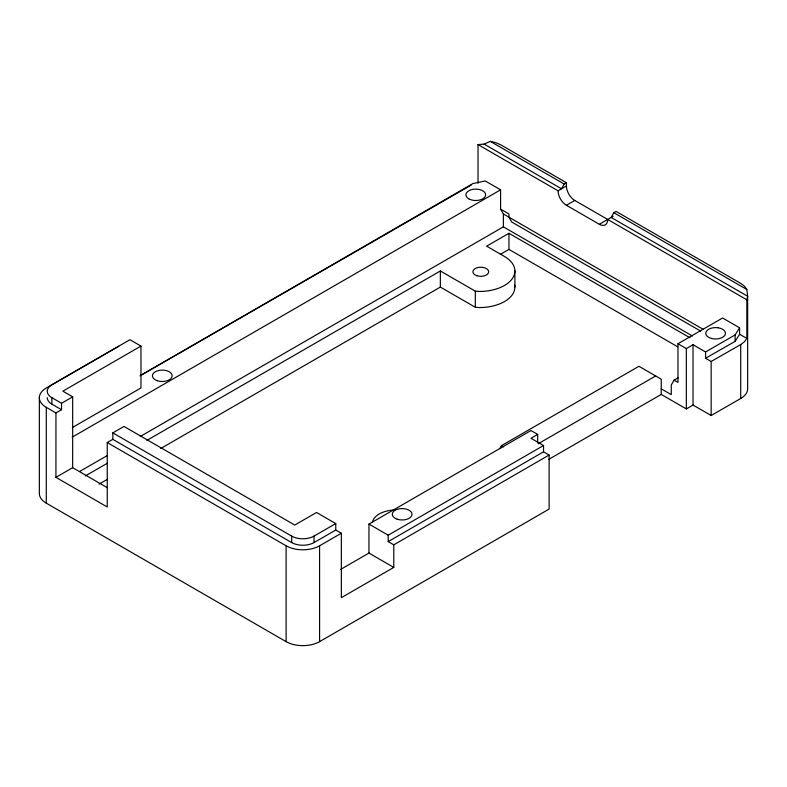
<?xml version="1.0" encoding="UTF-8"?>
<svg xmlns="http://www.w3.org/2000/svg" width="787" height="787" viewBox="0 0 787 787"><rect width="100%" height="100%" fill="white"/><g stroke="black" fill="none" stroke-linecap="round" stroke-linejoin="round"><path stroke-width="1.18" d="M140.962 346.083L62.862 391.169L72.679 396.835L61.543 403.269L61.534 409.712L51.863 404.125L51.863 397.681A15.779 9.11 0 0 1 51.863 384.804L129.944 339.718L140.962 346.083L140.981 387.942L72.365 427.548M112.826 439.343L291.692 542.577A15.779 9.11 0 0 0 314.003 542.577L335.764 530.044L335.764 523.581L316.531 512.485L294.761 525.047L123.982 426.446L112.826 432.889L112.826 439.343L107.248 442.569L107.248 506.966L55.926 477.345L55.956 412.929L61.534 409.712M55.926 477.345L72.66 467.685L72.679 396.835M291.692 542.577L291.692 536.114L112.826 432.889M314.003 542.577L314.003 536.114L335.764 523.581M661.237 388.837L671.272 394.641L671.272 384.971L674.066 380.141L677.971 382.403L677.971 343.752L722.594 317.987L739.613 327.825L735.137 334.898L705.575 351.966L705.575 358.262L711.153 361.479L740.715 344.558L744.482 341.725L746.843 338.43L746.843 299.788L747.65 296.256L746.843 289.498L744.482 286.202L740.715 283.369L616.064 211.398L613.821 212.697L611.165 217.448L747.65 296.256L747.65 388.837A23.669 13.664 0 0 1 740.715 398.497L711.153 415.526L693.032 405.059L686.333 408.925L661.237 394.435L548.687 459.411M746.843 299.788L574.785 200.449A11.835 6.827 60 0 1 566.424 185.958L566.424 182.741L564.181 184.03L561.515 188.791L484.133 144.11L478.014 144.582L478.014 183.223M499.755 448.58L501.427 445.678L638.926 366.299L661.237 379.177L661.237 394.435M705.575 358.262L735.137 341.342L739.613 334.259L739.613 327.825M118.807 346.211L46.285 388.021A23.669 13.664 0 0 0 46.285 407.351L46.285 503.149L286.114 641.641A23.669 13.664 0 0 0 319.591 641.641L549.119 509.081L549.119 455.034L543.542 451.807L543.542 445.521L530.989 438.27L537.678 434.404L537.678 442.855M140.578 375.448L472.977 183.538L485.235 180.951L500.591 189.824L500.591 209.145L503.375 213.975L503.375 226.853L692.452 336.01M140.037 375.802L471.324 185.024M72.158 437.178L500.591 189.824M478.014 144.582L558.052 190.788L566.424 185.958M79.605 471.511L107.298 455.535M140.302 436.48L503.375 226.853M85.232 475.997L107.553 463.11M146.894 440.395L440.346 270.974L475.309 291.16L479.391 291.465A35.494 20.492 0 0 0 512.189 278.814A35.494 20.492 0 0 0 504.497 256.483L486.641 246.174L508.953 233.296L689.953 337.78M558.052 190.788A11.835 6.827 60 0 0 566.424 205.279L574.785 200.449M99.054 484.123L107.553 479.214M160.715 448.521L440.346 287.078L475.309 307.264L479.391 307.569A35.494 20.492 0 0 0 514.698 284.933M500.453 254.309L508.953 249.4L677.705 346.811M566.424 205.279L599.33 224.285L613.122 216.317M107.248 442.569L286.114 545.794A23.669 13.664 0 0 0 319.581 545.794L341.351 533.222L341.351 597.677L393.785 567.407L393.785 544.84L549.119 455.034M393.785 567.407L368.965 553.074L368.965 524.083L530.989 430.538L537.678 434.404M677.971 343.752L686.333 348.582L693.032 344.716L705.575 351.966M538.259 443.74L655.66 375.96M368.965 524.083L388.207 535.199L543.542 445.521M393.785 544.84L388.207 541.613L543.542 451.807M340.653 569.414L369.054 553.015M674.066 380.141L678.315 377.691M484.133 144.11L490.262 141.355L495.967 142.722L500.866 144.897L566.424 182.741M335.764 530.044L341.351 533.222M490.262 141.355L564.181 184.03M613.821 212.697L746.843 289.498M739.613 334.259L746.843 338.43M500.591 209.145L508.953 213.975L508.963 217.192L511.747 222.023L700.646 331.081M503.375 213.975L703.165 329.32M501.427 445.678L503.523 446.888M51.863 397.681L61.543 403.269M46.285 407.351L55.956 412.929M72.66 467.685L107.219 487.635M740.715 344.558L740.715 398.497M735.137 334.898L735.137 341.342M711.153 361.479L711.153 415.526M693.032 344.716L693.032 405.059M686.333 348.582L686.333 408.925M514.895 270.974L514.895 287.078M508.953 233.296L508.953 249.4M475.309 291.16L475.309 307.264M440.346 270.974L440.346 287.078M388.207 535.199L388.207 541.613M319.581 545.794L319.591 641.641M286.114 545.794L286.114 641.641M39.35 397.681L39.35 493.488A23.669 13.664 0 0 0 46.285 503.149M607.692 219.455A11.835 6.827 60 0 1 599.33 224.285M372.428 522.42A23.669 13.664 0 0 1 394.769 509.966M51.863 404.125A15.779 9.11 0 0 1 47.24 397.681M314.003 536.114A15.779 9.11 0 0 1 291.692 536.114M718.167 327.786L715.619 327.599A9.857 5.696 0 0 0 705.762 333.285L706.096 334.76A9.857 5.696 0 0 0 722.594 337.308A9.857 5.696 0 0 0 718.167 327.786M476.843 275.725A7.89 4.555 0 0 0 488.678 271.781A7.89 4.555 0 0 0 476.843 267.836A7.89 4.555 0 0 0 476.843 275.725M468.796 198.836A9.857 5.696 0 0 0 485.294 196.288A9.857 5.696 0 0 0 473.213 189.313A9.857 5.696 0 0 0 468.796 198.836M397.209 519.204A9.857 5.696 0 0 0 412.004 514.275A9.857 5.696 0 0 0 397.209 509.346A9.857 5.696 0 0 0 397.209 519.204M157.361 380.731A9.857 5.696 0 0 0 172.146 375.793A9.857 5.696 0 0 0 157.361 370.864A9.857 5.696 0 0 0 157.361 380.731"/></g></svg>
